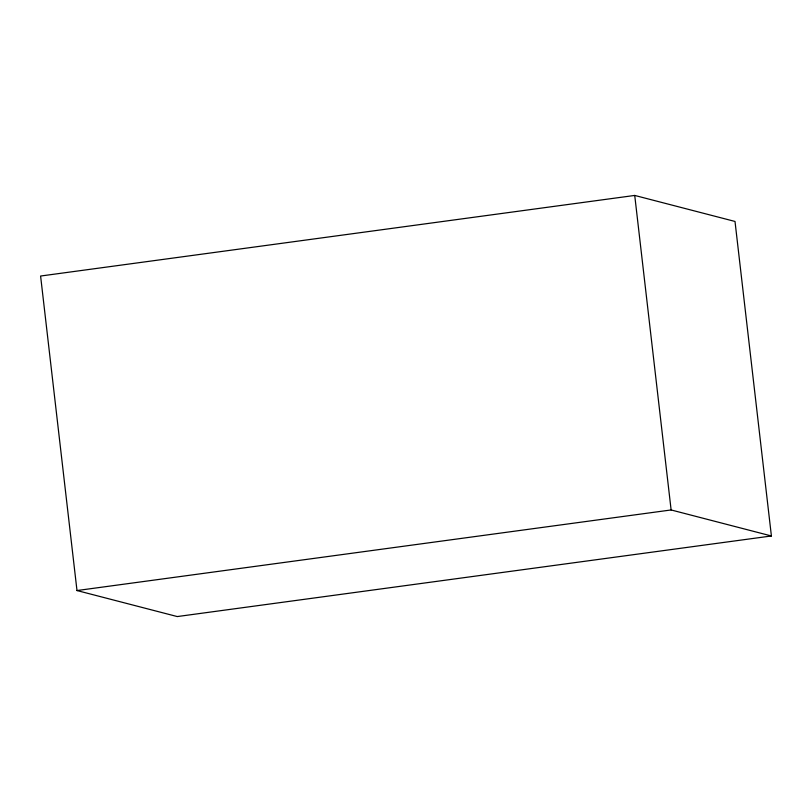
<?xml version="1.0" encoding="UTF-8"?>
<svg xmlns="http://www.w3.org/2000/svg" width="812" height="812" viewBox="0 0 812 812"><rect width="100%" height="100%" fill="white"/><g stroke="black" fill="none" stroke-linecap="round" stroke-linejoin="round"><path stroke-width="1.22" d="M634.73 195.438L40.6 276.029L76.988 590.547L177.27 616.562L771.4 535.971L735.012 221.453L634.73 195.438L671.118 509.956L771.4 535.971M76.988 590.547L671.118 509.956"/></g></svg>
